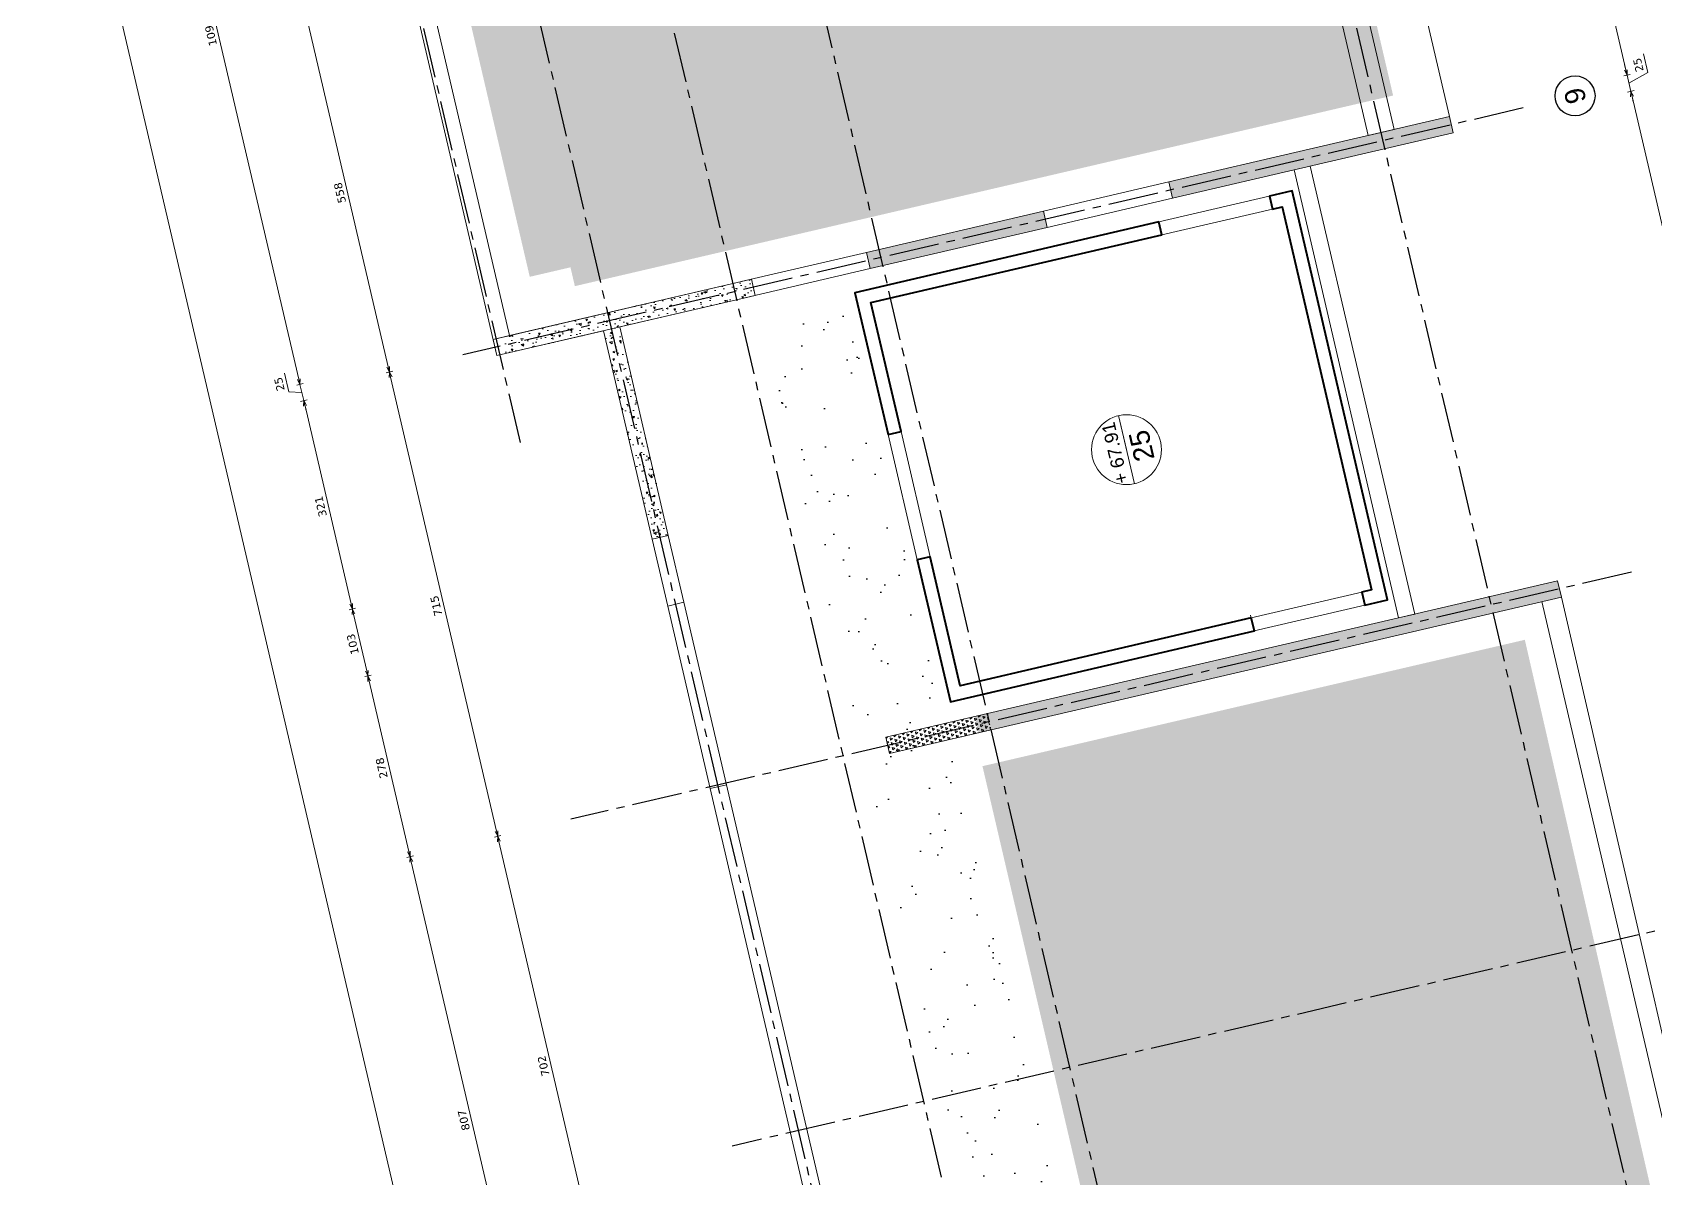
# Model space of a CAD drawing. Header units: metres. Extents: x -49 to 867749, y -579737 to 170817.
# Drawn here: x 596061.15 to 596085.48, y 139701.25 to 139718.45 of the extents above; entities that cross this region are included whole.
import ezdxf
from ezdxf.enums import TextEntityAlignment as Align

# ---------------------------------------------------------------- set-up
doc = ezdxf.new("R2010")
doc.units = ezdxf.units.M
doc.header["$MEASUREMENT"] = 0
doc.header["$PDMODE"] = 3
doc.header["$PDSIZE"] = 0.1
doc.linetypes.add('AXES2', pattern=[1.125, 0.75, -0.125, 0.125, -0.125])
doc.layers.add('00-AXE-0.00', color=14, linetype='AXES2')
doc.layers.add('04-VEGET2-0.15', color=80, linetype='Continuous')
for name, color, linetype, lineweight in [('01-BETON-0.40', 4, 'Continuous', 40), ('ACSP - Bois', 47, 'Continuous', 18), ('ACSP - Béton', 252, 'Continuous', 18), ('ACSP - Cotes', 7, 'Continuous', 18), ('ACSP - Dalle', 250, 'Continuous', 18), ('ACSP - Longrines', 7, 'Continuous', 18)]:
    doc.layers.add(name, color=color, linetype=linetype, lineweight=lineweight)
doc.styles.add('ARIAL', font='arial.ttf')
doc.styles.add('COT', font='verdana.ttf')
doc.styles.get("Standard").update_dxf_attribs({"font": 'arial.ttf'})
doc.dimstyles.new('COT50', dxfattribs={"dimtxt": 0.12, "dimasz": 0.08, "dimexe": 0.05, "dimexo": 0, "dimgap": 0.05, "dimtad": 1, "dimdec": 0, "dimlfac": 100, "dimzin": 0, "dimdsep": 46, "dimtxsty": 'COT', "dimblk": 'OPEN30', "dimcen": 0.04, "dimdle": 0.05, "dimclrd": 256, "dimclre": 256, "dimclrt": 6, "dimadec": 0, "dimazin": 0, "dimtm": 1e-09, "dimtfac": 1, "dimtdec": 0, "dimtmove": 1, "dimatfit": 0, "dimldrblk": 'OPEN30', "dimfxl": 0.05, "dimfxlon": 1, "dimtolj": 1, "dimtzin": 0, "dimlwd": -1, "dimlwe": -1, "dimarcsym": 0})
pattern_1 = [(163.12127, (596202.22875, 139600.27055), (-0.054743143, -0.05126586), [0.0375, -0.0375]), (223.12127, (596202.22875, 139600.27055), (0.017025965, -0.073041882), [0.0375, -0.0375]), (103.12127, (596202.20138, 139600.244915), (-0.071769108, 0.021776023), [0.0375, -0.0375])]
pattern_2 = [(153.12127, (596202.22875, 139600.27055), (-0.0406854, 0.28511173), [0.03, -0.33]), (98.12127, (596202.22875, 139600.27055), (-0.28042215, -0.12235443), [0.024, -0.264]), (203.57267, (596202.22536, 139600.2943), (-0.32110742, 0.16275755), [0.0254961, -0.28045684]), (149.30547, (596202.15084, 139600.2524), (-0.03243194, 0.4307809), [0.045, -0.495]), (199.75687, (596202.14814, 139600.2883), (-0.4643463, 0.2756492), [0.0382441, -0.4206852]), (94.30547, (596202.15084, 139600.2524), (-0.4643465, 0.2756488), [0.036, -0.396]), (124.12127, (596202.16124, 139600.29588), (0.10264065, 0.269089), [0.03, -0.33]), (69.12127, (596202.16124, 139600.29588), (-0.30458135, 0.02893776), [0.024, -0.264]), (174.57267, (596202.1698, 139600.3183), (-0.20194046, 0.29802693), [0.0254961, -0.28045684]), (140.62127, (596202.22875, 139600.27055), (-0.13078521, -0.02549152), [0, -0.2608, 0, -0.268, 0, -0.265]), (110.62127, (596202.22875, 139600.27055), (-0.1775338, 0.06666589), [0, -0.1528, 0, -0.2548, 0, -0.101]), (70.62127, (596202.249, 139600.18368), (-0.039687424, 0.21000221), [0, -0.1, 0, -0.312, 0, -0.414]), (60.62127, (596202.25808, 139600.14472), (-0.09195287, 0.21809403), [0, -0.13, 0, -0.2072, 0, -0.294])]
pattern_3 = [(90, (-14.11878, -2.9), (-0.1767767, 0.1767767), [0.046875, -0.3066784]), (45, (-14.11878, -2.9), (-0.1767767, 0.1767767), [0.046875, -0.203125]), (135, (-14.11878, -2.9), (-0.1767767, -0.1767767), [0.046875, -0.203125])]

# ---------------------------------------------------------------- blocks, each defined once
blk = doc.blocks.new('_Open30')
at = {"color": 0, "linetype": 'ByBlock', "lineweight": -2}
for p, q in [((-1, 0.27), (0, 0)), ((0, 0), (-1, -0.27)), ((0, 0), (-1, 0))]:
    blk.add_line(p, q, dxfattribs=at)
blk = doc.blocks.new('*D1039')
at = {"layer": 'ACSP - Cotes', "transparency": 16777216}
for p, q in [((596086.689, 139710.587), (596086.786, 139710.609)), ((596091.441, 139690.421), (596086.755, 139710.52)), ((596091.41, 139690.331), (596091.507, 139690.354))]:
    blk.add_line(p, q, dxfattribs=at)
at = {"layer": 'Defpoints', "color": 0, "transparency": 16777216}
for p in [(596086.737, 139710.598), (596082.283, 139709.56), (596086.955, 139689.293)]:
    blk.add_point(p, dxfattribs=at)
at = {"layer": 'ACSP - Cotes', "transparency": 16777216, "xscale": 0.08, "yscale": 0.08, "zscale": 0.08}
for p, rotation in [((596086.737, 139710.598), 103.121270232965), ((596091.459, 139690.343), 283.121270232965)]:
    blk.add_blockref('_Open30', p, dxfattribs=dict(at, rotation=rotation))
at = {"layer": 'ACSP - Cotes', "color": 6, "transparency": 16777216, "insert": (596088.988, 139700.445), "char_height": 0.12, "attachment_point": 5, "rotation": 103.1213, "style": 'COT'}
blk.add_mtext('\\A1;2080', dxfattribs=at)
blk = doc.blocks.new('*D1060')
at = {"layer": 'ACSP - Cotes', "transparency": 16777216}
for p, q in [((596086.992, 139710.882), (596086.927, 139711.16)), ((596086.632, 139710.83), (596086.729, 139710.853)), ((596086.662, 139710.919), (596086.644, 139710.997)), ((596086.737, 139710.598), (596086.681, 139710.842)), ((596086.737, 139710.598), (596086.681, 139710.842)), ((596086.709, 139710.72), (596086.992, 139710.882)), ((596086.689, 139710.587), (596086.786, 139710.609)), ((596086.755, 139710.52), (596086.774, 139710.442))]:
    blk.add_line(p, q, dxfattribs=at)
at = {"layer": 'Defpoints', "color": 0, "transparency": 16777216}
for p in [(596086.681, 139710.842), (596082.226, 139709.803), (596082.283, 139709.56)]:
    blk.add_point(p, dxfattribs=at)
at = {"layer": 'ACSP - Cotes', "transparency": 16777216, "xscale": 0.08, "yscale": 0.08, "zscale": 0.08}
for p, rotation in [((596086.681, 139710.842), 283.121270232965), ((596086.737, 139710.598), 103.121270232965)]:
    blk.add_blockref('_Open30', p, dxfattribs=dict(at, rotation=rotation))
at = {"layer": 'ACSP - Cotes', "color": 6, "transparency": 16777216, "insert": (596086.85, 139710.995), "char_height": 0.12, "attachment_point": 5, "rotation": 103.1213, "style": 'COT'}
blk.add_mtext('\\A1;25', dxfattribs=at)
blk = doc.blocks.new('*D1061')
at = {"layer": 'ACSP - Cotes', "transparency": 16777216}
for p, q in [((596085.065, 139717.55), (596085.163, 139717.573)), ((596086.662, 139710.919), (596085.132, 139717.483)), ((596086.632, 139710.83), (596086.729, 139710.853))]:
    blk.add_line(p, q, dxfattribs=at)
at = {"layer": 'Defpoints', "color": 0, "transparency": 16777216}
for p in [(596085.114, 139717.561), (596080.66, 139716.523), (596082.226, 139709.803)]:
    blk.add_point(p, dxfattribs=at)
at = {"layer": 'ACSP - Cotes', "transparency": 16777216, "xscale": 0.08, "yscale": 0.08, "zscale": 0.08}
for p, rotation in [((596085.114, 139717.561), 103.121270232965), ((596086.681, 139710.842), 283.121270232965)]:
    blk.add_blockref('_Open30', p, dxfattribs=dict(at, rotation=rotation))
at = {"layer": 'ACSP - Cotes', "color": 6, "transparency": 16777216, "insert": (596085.788, 139714.176), "char_height": 0.12, "attachment_point": 5, "rotation": 103.1213, "style": 'COT'}
blk.add_mtext('\\A1;690', dxfattribs=at)
blk = doc.blocks.new('*D1062')
at = {"layer": 'ACSP - Cotes', "transparency": 16777216}
for p, q in [((596085.369, 139717.845), (596085.304, 139718.123)), ((596085.039, 139717.883), (596085.021, 139717.961)), ((596085.009, 139717.794), (596085.106, 139717.816)), ((596085.114, 139717.561), (596085.057, 139717.805)), ((596085.114, 139717.561), (596085.057, 139717.805)), ((596085.086, 139717.683), (596085.369, 139717.845)), ((596085.065, 139717.55), (596085.163, 139717.573)), ((596085.132, 139717.483), (596085.15, 139717.406))]:
    blk.add_line(p, q, dxfattribs=at)
at = {"layer": 'Defpoints', "color": 0, "transparency": 16777216}
for p in [(596085.057, 139717.805), (596080.603, 139716.767), (596080.66, 139716.523)]:
    blk.add_point(p, dxfattribs=at)
at = {"layer": 'ACSP - Cotes', "transparency": 16777216, "xscale": 0.08, "yscale": 0.08, "zscale": 0.08}
for p, rotation in [((596085.057, 139717.805), 283.121270232965), ((596085.114, 139717.561), 103.121270232965)]:
    blk.add_blockref('_Open30', p, dxfattribs=dict(at, rotation=rotation))
at = {"layer": 'ACSP - Cotes', "color": 6, "transparency": 16777216, "insert": (596085.227, 139717.959), "char_height": 0.12, "attachment_point": 5, "rotation": 103.1213, "style": 'COT'}
blk.add_mtext('\\A1;25', dxfattribs=at)
blk = doc.blocks.new('*D1063')
at = {"layer": 'ACSP - Cotes', "transparency": 16777216}
for p, q in [((596082.534, 139728.409), (596082.632, 139728.432)), ((596085.039, 139717.883), (596082.601, 139728.342)), ((596085.009, 139717.794), (596085.106, 139717.816))]:
    blk.add_line(p, q, dxfattribs=at)
at = {"layer": 'Defpoints', "color": 0, "transparency": 16777216}
for p in [(596082.583, 139728.42), (596078.128, 139727.382), (596080.603, 139716.767)]:
    blk.add_point(p, dxfattribs=at)
at = {"layer": 'ACSP - Cotes', "transparency": 16777216, "xscale": 0.08, "yscale": 0.08, "zscale": 0.08}
for p, rotation in [((596082.583, 139728.42), 103.121270232965), ((596085.057, 139717.805), 283.121270232965)]:
    blk.add_blockref('_Open30', p, dxfattribs=dict(at, rotation=rotation))
at = {"layer": 'ACSP - Cotes', "color": 6, "transparency": 16777216, "insert": (596083.711, 139723.087), "char_height": 0.12, "attachment_point": 5, "rotation": 103.1213, "style": 'COT'}
blk.add_mtext('\\A1;1090', dxfattribs=at)
blk = doc.blocks.new('*D1042')
at = {"layer": 'ACSP - Cotes', "transparency": 16777216}
for p, q in [((596061.247, 139723.704), (596061.345, 139723.726)), ((596074.891, 139665.391), (596061.314, 139723.637)), ((596074.86, 139665.302), (596074.958, 139665.325))]:
    blk.add_line(p, q, dxfattribs=at)
at = {"layer": 'Defpoints', "color": 0, "transparency": 16777216}
for p in [(596061.15, 139723.681), (596061.296, 139723.715), (596074.763, 139665.279)]:
    blk.add_point(p, dxfattribs=at)
at = {"layer": 'ACSP - Cotes', "transparency": 16777216, "xscale": 0.08, "yscale": 0.08, "zscale": 0.08}
for p, rotation in [((596061.296, 139723.715), 103.1212703830424), ((596074.909, 139665.314), 283.1212703830424)]:
    blk.add_blockref('_Open30', p, dxfattribs=dict(at, rotation=rotation))
at = {"layer": 'ACSP - Cotes', "color": 6, "transparency": 16777216, "insert": (596067.993, 139694.489), "char_height": 0.12, "attachment_point": 5, "rotation": 103.1213, "style": 'COT'}
blk.add_mtext('\\A1;5997', dxfattribs=at)
blk = doc.blocks.new('*D1043')
at = {"layer": 'ACSP - Cotes', "transparency": 16777216}
for p, q in [((596084.991, 139729.238), (596085.088, 139729.261)), ((596098.635, 139670.926), (596085.058, 139729.172)), ((596098.604, 139670.837), (596098.702, 139670.86))]:
    blk.add_line(p, q, dxfattribs=at)
at = {"layer": 'Defpoints', "color": 0, "transparency": 16777216}
for p in [(596084.581, 139729.143), (596085.04, 139729.25), (596098.194, 139670.741)]:
    blk.add_point(p, dxfattribs=at)
at = {"layer": 'ACSP - Cotes', "transparency": 16777216, "xscale": 0.08, "yscale": 0.08, "zscale": 0.08}
for p, rotation in [((596085.04, 139729.25), 103.1212703830424), ((596098.653, 139670.848), 283.1212703830424)]:
    blk.add_blockref('_Open30', p, dxfattribs=dict(at, rotation=rotation))
at = {"layer": 'ACSP - Cotes', "color": 6, "transparency": 16777216, "insert": (596091.737, 139700.023), "char_height": 0.12, "attachment_point": 5, "rotation": 103.1213, "style": 'COT'}
blk.add_mtext('\\A1;5997', dxfattribs=at)
blk = doc.blocks.new('*D1076')
at = {"layer": 'ACSP - Cotes', "transparency": 16777216}
for p, q in [((596066.861, 139706.093), (596066.763, 139706.071)), ((596068.625, 139698.305), (596066.83, 139706.004)), ((596068.692, 139698.239), (596068.594, 139698.216))]:
    blk.add_line(p, q, dxfattribs=at)
at = {"layer": 'Defpoints', "color": 0, "transparency": 16777216}
for p in [(596073.215, 139707.574), (596066.812, 139706.082), (596075.046, 139699.72)]:
    blk.add_point(p, dxfattribs=at)
at = {"layer": 'ACSP - Cotes', "transparency": 16777216, "xscale": 0.08, "yscale": 0.08, "zscale": 0.08}
for p, rotation in [((596066.812, 139706.082), 103.1212704065441), ((596068.643, 139698.227), 283.1212704065441)]:
    blk.add_blockref('_Open30', p, dxfattribs=dict(at, rotation=rotation))
at = {"layer": 'ACSP - Cotes', "color": 6, "transparency": 16777216, "insert": (596067.618, 139702.129), "char_height": 0.12, "attachment_point": 5, "rotation": 103.1213, "style": 'COT'}
blk.add_mtext('\\A1;807', dxfattribs=at)
blk = doc.blocks.new('*D1077')
at = {"layer": 'ACSP - Cotes', "transparency": 16777216}
for p, q in [((596066.229, 139708.806), (596066.131, 139708.783)), ((596066.794, 139706.16), (596066.198, 139708.716)), ((596066.861, 139706.093), (596066.763, 139706.071))]:
    blk.add_line(p, q, dxfattribs=at)
at = {"layer": 'Defpoints', "color": 0, "transparency": 16777216}
for p in [(596072.583, 139710.287), (596066.18, 139708.794), (596073.215, 139707.574)]:
    blk.add_point(p, dxfattribs=at)
at = {"layer": 'ACSP - Cotes', "transparency": 16777216, "xscale": 0.08, "yscale": 0.08, "zscale": 0.08}
for p, rotation in [((596066.18, 139708.794), 103.1212704065441), ((596066.812, 139706.082), 283.1212704065441)]:
    blk.add_blockref('_Open30', p, dxfattribs=dict(at, rotation=rotation))
at = {"layer": 'ACSP - Cotes', "color": 6, "transparency": 16777216, "insert": (596066.386, 139707.412), "char_height": 0.12, "attachment_point": 5, "rotation": 103.1213, "style": 'COT'}
blk.add_mtext('\\A1;278', dxfattribs=at)
blk = doc.blocks.new('*D1078')
at = {"layer": 'ACSP - Cotes', "transparency": 16777216}
for p, q in [((596065.995, 139709.809), (596065.897, 139709.786)), ((596066.162, 139708.872), (596065.964, 139709.719)), ((596066.229, 139708.806), (596066.131, 139708.783))]:
    blk.add_line(p, q, dxfattribs=at)
at = {"layer": 'Defpoints', "color": 0, "transparency": 16777216}
for p in [(596072.349, 139711.29), (596072.583, 139710.287), (596065.946, 139709.797)]:
    blk.add_point(p, dxfattribs=at)
at = {"layer": 'ACSP - Cotes', "transparency": 16777216, "xscale": 0.08, "yscale": 0.08, "zscale": 0.08}
for p, rotation in [((596065.946, 139709.797), 103.1212704065441), ((596066.18, 139708.794), 283.1212704065441)]:
    blk.add_blockref('_Open30', p, dxfattribs=dict(at, rotation=rotation))
at = {"layer": 'ACSP - Cotes', "color": 6, "transparency": 16777216, "insert": (596065.953, 139709.27), "char_height": 0.12, "attachment_point": 5, "rotation": 103.1213, "style": 'COT'}
blk.add_mtext('\\A1;103', dxfattribs=at)
blk = doc.blocks.new('*D1079')
at = {"layer": 'ACSP - Cotes', "transparency": 16777216}
for p, q in [((596065.266, 139712.935), (596065.169, 139712.912)), ((596065.928, 139709.875), (596065.236, 139712.846)), ((596065.995, 139709.809), (596065.897, 139709.786))]:
    blk.add_line(p, q, dxfattribs=at)
at = {"layer": 'Defpoints', "color": 0, "transparency": 16777216}
for p in [(596071.62, 139714.416), (596065.217, 139712.923), (596072.349, 139711.29)]:
    blk.add_point(p, dxfattribs=at)
at = {"layer": 'ACSP - Cotes', "transparency": 16777216, "xscale": 0.08, "yscale": 0.08, "zscale": 0.08}
for p, rotation in [((596065.217, 139712.923), 103.1212704065441), ((596065.946, 139709.797), 283.1212704065441)]:
    blk.add_blockref('_Open30', p, dxfattribs=dict(at, rotation=rotation))
at = {"layer": 'ACSP - Cotes', "color": 6, "transparency": 16777216, "insert": (596065.472, 139711.335), "char_height": 0.12, "attachment_point": 5, "rotation": 103.1213, "style": 'COT'}
blk.add_mtext('\\A1;321', dxfattribs=at)
blk = doc.blocks.new('*D1080')
at = {"layer": 'ACSP - Cotes', "transparency": 16777216}
for p, q in [((596064.994, 139713.057), (596064.929, 139713.335)), ((596065.142, 139713.245), (596065.124, 139713.323)), ((596065.189, 139713.045), (596064.994, 139713.057)), ((596065.209, 139713.178), (596065.112, 139713.156)), ((596065.217, 139712.923), (596065.161, 139713.167)), ((596065.217, 139712.923), (596065.161, 139713.167)), ((596065.266, 139712.935), (596065.169, 139712.912)), ((596065.236, 139712.846), (596065.254, 139712.768))]:
    blk.add_line(p, q, dxfattribs=at)
at = {"layer": 'Defpoints', "color": 0, "transparency": 16777216}
for p in [(596069.966, 139714.287), (596071.62, 139714.416), (596065.161, 139713.167)]:
    blk.add_point(p, dxfattribs=at)
at = {"layer": 'ACSP - Cotes', "transparency": 16777216, "xscale": 0.08, "yscale": 0.08, "zscale": 0.08}
for p, rotation in [((596065.161, 139713.167), 283.1212704065441), ((596065.217, 139712.923), 103.1212704065441)]:
    blk.add_blockref('_Open30', p, dxfattribs=dict(at, rotation=rotation))
at = {"layer": 'ACSP - Cotes', "color": 6, "transparency": 16777216, "insert": (596064.852, 139713.171), "char_height": 0.12, "attachment_point": 5, "rotation": 103.1213, "style": 'COT'}
blk.add_mtext('\\A1;25', dxfattribs=at)
blk = doc.blocks.new('*D1081')
at = {"layer": 'ACSP - Cotes', "transparency": 16777216}
for p, q in [((596062.735, 139723.794), (596062.638, 139723.771)), ((596065.142, 139713.245), (596062.704, 139723.704)), ((596065.209, 139713.178), (596065.112, 139713.156))]:
    blk.add_line(p, q, dxfattribs=at)
at = {"layer": 'Defpoints', "color": 0, "transparency": 16777216}
for p in [(596067.541, 139724.914), (596062.686, 139723.782), (596069.966, 139714.287)]:
    blk.add_point(p, dxfattribs=at)
at = {"layer": 'ACSP - Cotes', "transparency": 16777216, "xscale": 0.08, "yscale": 0.08, "zscale": 0.08}
for p, rotation in [((596062.686, 139723.782), 103.1212704065441), ((596065.161, 139713.167), 283.1212704065441)]:
    blk.add_blockref('_Open30', p, dxfattribs=dict(at, rotation=rotation))
at = {"layer": 'ACSP - Cotes', "color": 6, "transparency": 16777216, "insert": (596063.814, 139718.449), "char_height": 0.12, "attachment_point": 5, "rotation": 103.1213, "style": 'COT'}
blk.add_mtext('\\A1;1090', dxfattribs=at)
blk = doc.blocks.new('*D1052')
at = {"layer": 'ACSP - Cotes', "transparency": 16777216}
for p, q in [((596068.174, 139706.399), (596068.077, 139706.377)), ((596069.702, 139699.624), (596068.144, 139706.31)), ((596069.769, 139699.558), (596069.672, 139699.535))]:
    blk.add_line(p, q, dxfattribs=at)
at = {"layer": 'Defpoints', "color": 0, "transparency": 16777216}
for p in [(596072.192, 139707.336), (596068.125, 139706.388), (596073.787, 139700.494)]:
    blk.add_point(p, dxfattribs=at)
at = {"layer": 'ACSP - Cotes', "transparency": 16777216, "xscale": 0.08, "yscale": 0.08, "zscale": 0.08}
for p, rotation in [((596068.125, 139706.388), 103.1212703818782), ((596069.72, 139699.546), 283.1212703818782)]:
    blk.add_blockref('_Open30', p, dxfattribs=dict(at, rotation=rotation))
at = {"layer": 'ACSP - Cotes', "color": 6, "transparency": 16777216, "insert": (596068.813, 139702.942), "char_height": 0.12, "attachment_point": 5, "rotation": 103.1213, "style": 'COT'}
blk.add_mtext('\\A1;702', dxfattribs=at)
blk = doc.blocks.new('*D1053')
at = {"layer": 'ACSP - Cotes', "transparency": 16777216}
for p, q in [((596066.551, 139713.363), (596066.454, 139713.34)), ((596068.107, 139706.466), (596066.52, 139713.273)), ((596068.174, 139706.399), (596068.077, 139706.377))]:
    blk.add_line(p, q, dxfattribs=at)
at = {"layer": 'Defpoints', "color": 0, "transparency": 16777216}
for p in [(596069.359, 139714.017), (596066.502, 139713.351), (596072.192, 139707.336)]:
    blk.add_point(p, dxfattribs=at)
at = {"layer": 'ACSP - Cotes', "transparency": 16777216, "xscale": 0.08, "yscale": 0.08, "zscale": 0.08}
for p, rotation in [((596066.502, 139713.351), 103.1212703818782), ((596068.125, 139706.388), 283.1212703818782)]:
    blk.add_blockref('_Open30', p, dxfattribs=dict(at, rotation=rotation))
at = {"layer": 'ACSP - Cotes', "color": 6, "transparency": 16777216, "insert": (596067.205, 139709.844), "char_height": 0.12, "attachment_point": 5, "rotation": 103.1213, "style": 'COT'}
blk.add_mtext('\\A1;715', dxfattribs=at)
blk = doc.blocks.new('*D1054')
at = {"layer": 'ACSP - Cotes', "transparency": 16777216}
for p, q in [((596065.285, 139718.792), (596065.188, 139718.769)), ((596066.484, 139713.429), (596065.255, 139718.703)), ((596066.551, 139713.363), (596066.454, 139713.34))]:
    blk.add_line(p, q, dxfattribs=at)
at = {"layer": 'Defpoints', "color": 0, "transparency": 16777216}
for p in [(596068.093, 139719.447), (596065.237, 139718.781), (596069.359, 139714.017)]:
    blk.add_point(p, dxfattribs=at)
at = {"layer": 'ACSP - Cotes', "transparency": 16777216, "xscale": 0.08, "yscale": 0.08, "zscale": 0.08}
for p, rotation in [((596065.237, 139718.781), 103.1212703818782), ((596066.502, 139713.351), 283.1212703818782)]:
    blk.add_blockref('_Open30', p, dxfattribs=dict(at, rotation=rotation))
at = {"layer": 'ACSP - Cotes', "color": 6, "transparency": 16777216, "insert": (596065.76, 139716.04), "char_height": 0.12, "attachment_point": 5, "rotation": 103.1213, "style": 'COT'}
blk.add_mtext('\\A1;558', dxfattribs=at)
blk = doc.blocks.new('*D1090')
at = {"layer": 'ACSP - Cotes', "transparency": 16777216}
for p, q in [((596089.083, 139705.807), (596089.18, 139705.83)), ((596090.294, 139700.832), (596089.15, 139705.74)), ((596090.263, 139700.743), (596090.361, 139700.766))]:
    blk.add_line(p, q, dxfattribs=at)
at = {"layer": 'Defpoints', "color": 0, "transparency": 16777216}
for p in [(596089.131, 139705.818), (596084.534, 139704.747), (596085.72, 139699.684)]:
    blk.add_point(p, dxfattribs=at)
at = {"layer": 'ACSP - Cotes', "transparency": 16777216, "xscale": 0.08, "yscale": 0.08, "zscale": 0.08}
for p, rotation in [((596089.131, 139705.818), 103.1212703973986), ((596090.312, 139700.754), 283.1212703973986)]:
    blk.add_blockref('_Open30', p, dxfattribs=dict(at, rotation=rotation))
at = {"layer": 'ACSP - Cotes', "color": 6, "transparency": 16777216, "insert": (596089.612, 139703.261), "char_height": 0.12, "attachment_point": 5, "rotation": 103.1213, "style": 'COT'}
blk.add_mtext('\\A1;520', dxfattribs=at)
blk = doc.blocks.new('*D1091')
at = {"layer": 'ACSP - Cotes', "transparency": 16777216}
for p, q in [((596087.874, 139710.991), (596087.972, 139711.014)), ((596089.113, 139705.896), (596087.941, 139710.925)), ((596089.083, 139705.807), (596089.18, 139705.83))]:
    blk.add_line(p, q, dxfattribs=at)
at = {"layer": 'Defpoints', "color": 0, "transparency": 16777216}
for p in [(596087.923, 139711.003), (596083.331, 139709.932), (596084.534, 139704.747)]:
    blk.add_point(p, dxfattribs=at)
at = {"layer": 'ACSP - Cotes', "transparency": 16777216, "xscale": 0.08, "yscale": 0.08, "zscale": 0.08}
for p, rotation in [((596087.923, 139711.003), 103.1212703973986), ((596089.131, 139705.818), 283.1212703973986)]:
    blk.add_blockref('_Open30', p, dxfattribs=dict(at, rotation=rotation))
at = {"layer": 'ACSP - Cotes', "color": 6, "transparency": 16777216, "insert": (596088.418, 139708.385), "char_height": 0.12, "attachment_point": 5, "rotation": 103.1213, "style": 'COT'}
blk.add_mtext('\\A1;532', dxfattribs=at)
blk = doc.blocks.new('*D1092')
at = {"layer": 'ACSP - Cotes', "transparency": 16777216}
for p, q in [((596086.251, 139717.955), (596086.349, 139717.977)), ((596087.905, 139711.081), (596086.318, 139717.888)), ((596087.874, 139710.991), (596087.972, 139711.014))]:
    blk.add_line(p, q, dxfattribs=at)
at = {"layer": 'Defpoints', "color": 0, "transparency": 16777216}
for p in [(596086.3, 139717.966), (596081.707, 139716.896), (596083.331, 139709.932)]:
    blk.add_point(p, dxfattribs=at)
at = {"layer": 'ACSP - Cotes', "transparency": 16777216, "xscale": 0.08, "yscale": 0.08, "zscale": 0.08}
for p, rotation in [((596086.3, 139717.966), 103.1212703973986), ((596087.923, 139711.003), 283.1212703973986)]:
    blk.add_blockref('_Open30', p, dxfattribs=dict(at, rotation=rotation))
at = {"layer": 'ACSP - Cotes', "color": 6, "transparency": 16777216, "insert": (596087.003, 139714.459), "char_height": 0.12, "attachment_point": 5, "rotation": 103.1213, "style": 'COT'}
blk.add_mtext('\\A1;715', dxfattribs=at)
blk = doc.blocks.new('*D1093')
at = {"layer": 'ACSP - Cotes', "transparency": 16777216}
for p, q in [((596084.986, 139723.384), (596085.083, 139723.407)), ((596086.282, 139718.044), (596085.052, 139723.318)), ((596086.251, 139717.955), (596086.349, 139717.977))]:
    blk.add_line(p, q, dxfattribs=at)
at = {"layer": 'Defpoints', "color": 0, "transparency": 16777216}
for p in [(596085.034, 139723.396), (596080.442, 139722.325), (596081.707, 139716.896)]:
    blk.add_point(p, dxfattribs=at)
at = {"layer": 'ACSP - Cotes', "transparency": 16777216, "xscale": 0.08, "yscale": 0.08, "zscale": 0.08}
for p, rotation in [((596085.034, 139723.396), 103.1212703973986), ((596086.3, 139717.966), 283.1212703973986)]:
    blk.add_blockref('_Open30', p, dxfattribs=dict(at, rotation=rotation))
at = {"layer": 'ACSP - Cotes', "color": 6, "transparency": 16777216, "insert": (596085.557, 139720.655), "char_height": 0.12, "attachment_point": 5, "rotation": 103.1213, "style": 'COT'}
blk.add_mtext('\\A1;558', dxfattribs=at)
blk = doc.blocks.new('A$C48AD18A6')
at = {"layer": '01-BETON-0.40', "ltscale": 0.5}
for points in [[(31.563, -2.093), (31.563, 2.387), (33.548, 2.387), (33.548, 2.587), (31.363, 2.587), (31.363, -2.093)], [(37.663, -2.093), (37.663, 2.587), (35.478, 2.587), (35.478, 2.387), (37.463, 2.387), (37.463, -2.093)], [(37.463, -3.793), (37.463, -3.943), (31.563, -3.943), (31.563, -3.793), (31.363, -3.793), (31.363, -4.143), (37.663, -4.143), (37.663, -3.793)]]:
    blk.add_lwpolyline(points, close=True, dxfattribs=at)
blk = doc.blocks.new('A$C2D2A546F')
at = {"layer": '04-VEGET2-0.15', "true_color": 0x999999}
h = blk.add_hatch(dxfattribs=at)
h.set_pattern_fill('GRASS', color=253, scale=0.25, angle=-103.1213)
h.set_pattern_definition(pattern_3)
edge = h.paths.add_edge_path()
edge.add_line((35.348, 7.691), (35.348, 10.597))
edge.add_line((35.348, 10.597), (35.638, 10.597))
edge.add_line((35.638, 10.597), (35.638, 11.224))
edge.add_line((35.638, 11.224), (45.248, 11.224))
edge.add_line((45.248, 11.224), (45.248, -2))
edge.add_line((45.248, -2), (35.348, -2))
edge.add_line((35.348, -2), (35.348, 6.891))
h = blk.add_hatch(dxfattribs=at)
h.set_pattern_fill('AR-SAND', color=253, scale=0.5, angle=-103.1213)
h.set_pattern_definition([(37.5, (-20.7188, -0.3561), (-0.031497, 0.963412), [0, -0.76, 0, -0.85, 0, -0.8125]), (7.5, (-20.7188, -0.3561), (0.884888, 1.411073), [0, -0.41, 0, -0.685, 0, -0.2625]), (327.5, (-21.3338, -0.3561), (1.557071, 0.00283), [0, -0.25, 0, -0.9, 0, -1.175]), (317.5, (-21.3338, -0.3561), (1.503063, 0.438838), [0, -0.125, 0, -0.59, 0, -0.675])])
edge = h.paths.add_edge_path()
edge.add_line((-0.35, 6.68), (34.448, 6.68))
edge.add_line((34.448, 6.68), (34.448, 7.974))
edge.add_line((34.448, 7.974), (-0.35, 7.98))
edge.add_line((-0.35, 7.98), (-0.35, 7.791))
h = blk.add_hatch(dxfattribs=at)
h.set_pattern_fill('GRASS', color=253, scale=0.25, angle=-103.1213)
h.set_pattern_definition(pattern_3)
h.paths.add_polyline_path([(7.15, 6.28), (7.15, -2.001), (26.948, -2.07), (26.948, 6.28)])

msp = doc.modelspace()

# ---------------------------------------------------------------- hatches: boundary and pattern name
at = {"layer": 'ACSP - Bois'}
h = msp.add_hatch(dxfattribs=at)
h.set_pattern_fill('TRIANG', color=256, scale=0.2, style=0)
h.set_pattern_definition(pattern_1)
h.paths.add_polyline_path([(596078.243, 139715.96), (596078.187, 139716.203), (596082.394, 139717.184), (596082.451, 139716.941)])
h.paths.add_polyline_path([(596076.307, 139715.765), (596076.364, 139715.522), (596073.712, 139714.904), (596073.655, 139715.147)])
h = msp.add_hatch(dxfattribs=at)
h.set_pattern_fill('TRIANG', color=256, scale=0.2, style=0)
h.set_pattern_definition(pattern_1)
h.paths.add_polyline_path([(596073.943, 139707.873), (596073.971, 139707.751), (596075.497, 139708.106), (596075.468, 139708.228)], flags=17)
h.paths.add_polyline_path([(596073.971, 139707.751), (596073.999, 139707.629), (596075.384, 139707.952), (596075.384, 139707.952), (596075.525, 139707.985), (596075.497, 139708.106)], flags=17)
h.paths.add_polyline_path([(596073.943, 139707.873), (596073.971, 139707.751), (596075.497, 139708.106), (596075.468, 139708.228)], flags=17)
h.paths.add_polyline_path([(596073.971, 139707.751), (596073.999, 139707.629), (596075.384, 139707.952), (596075.384, 139707.952), (596075.525, 139707.985), (596075.497, 139708.106)], flags=17)
h.paths.add_polyline_path([(596075.278, 139708.184), (596075.335, 139707.94), (596084.074, 139709.977), (596084.017, 139710.221)])
h = msp.add_hatch(dxfattribs=at)
h.set_pattern_fill('TRIANG', color=256, scale=0.2, style=0)
h.set_pattern_definition(pattern_1)
h.paths.add_polyline_path([(596073.943, 139707.873), (596073.971, 139707.751), (596075.497, 139708.106), (596075.468, 139708.228)])
h.paths.add_polyline_path([(596073.971, 139707.751), (596073.999, 139707.629), (596075.384, 139707.952), (596075.384, 139707.952), (596075.525, 139707.985), (596075.497, 139708.106)])
at = {"layer": 'ACSP - Béton'}
h = msp.add_hatch(dxfattribs=at)
h.set_pattern_fill('AR-CONC', color=256, scale=0.04, style=0)
h.set_pattern_definition(pattern_2)
edge = h.paths.add_edge_path()
edge.add_line((596068.114, 139713.599), (596070.11, 139714.064))
edge.add_line((596070.11, 139714.064), (596071.987, 139714.502))
edge.add_line((596071.987, 139714.502), (596071.931, 139714.745))
edge.add_line((596071.931, 139714.745), (596068.301, 139713.899))
h = msp.add_hatch(dxfattribs=at)
h.set_pattern_fill('AR-CONC', color=256, scale=0.04, style=0)
h.set_pattern_definition(pattern_2)
h.paths.add_polyline_path([(596069.711, 139713.971), (596070.44, 139710.845), (596070.562, 139710.873), (596069.833, 139713.999)])
h.paths.add_polyline_path([(596069.833, 139713.999), (596070.562, 139710.873), (596070.683, 139710.902), (596069.955, 139714.028)])

# ---------------------------------------------------------------- linework, layer by layer
at = {"layer": '00-AXE-0.00'}
for p, q in [((596092.669, 139668.478), (596078.624, 139728.73)), ((596085.143, 139666.723), (596071.098, 139726.975)), ((596082.952, 139666.213), (596068.907, 139726.465)), ((596078.098, 139678.542), (596067.03, 139726.023)), ((596068.466, 139712.296), (596065.358, 139725.633)), ((596083.499, 139717.313), (596067.601, 139713.608)), ((596085.122, 139710.35), (596069.224, 139706.644)), ((596086.325, 139705.164), (596071.643, 139701.742))]:
    msp.add_line(p, q, dxfattribs=at)
at = {"layer": '00-AXE-0.00', "linetype": 'Continuous'}
msp.add_circle((596084.278, 139717.495), 0.3, dxfattribs=at)
at = {"layer": 'ACSP - Bois'}
for points in [[(596068.114, 139713.599), (596065.526, 139724.7)], [(596068.057, 139713.842), (596068.301, 139713.899), (596065.826, 139724.514)], [(596076.307, 139715.765), (596078.187, 139716.203), (596078.243, 139715.96), (596076.364, 139715.522)], [(596076.307, 139715.765), (596076.364, 139715.522), (596073.712, 139714.904), (596073.655, 139715.147), (596076.307, 139715.765)]]:
    msp.add_lwpolyline(points, dxfattribs=at)
for points in [[(596078.243, 139715.96), (596078.187, 139716.203), (596082.394, 139717.184), (596082.451, 139716.941)], [(596073.943, 139707.873), (596073.999, 139707.629), (596084.074, 139709.977), (596084.017, 139710.221)]]:
    msp.add_lwpolyline(points, close=True, dxfattribs=at)
at = {"layer": 'ACSP - Béton'}
for p, q in [((596079.694, 139715.99), (596078.039, 139715.604)), ((596080.035, 139716.069), (596079.694, 139715.99)), ((596079.74, 139715.795), (596079.694, 139715.99)), ((596079.694, 139715.99), (596079.74, 139715.795)), ((596081.465, 139709.934), (596080.035, 139716.069)), ((596078.084, 139715.409), (596079.74, 139715.795)), ((596079.74, 139715.795), (596079.886, 139715.829)), ((596079.886, 139715.829), (596081.225, 139710.083)), ((596078.039, 139715.604), (596073.481, 139714.542)), ((596078.039, 139715.604), (596078.084, 139715.409)), ((596078.084, 139715.409), (596078.039, 139715.604)), ((596073.721, 139714.392), (596078.084, 139715.409)), ((596073.481, 139714.542), (596073.977, 139712.414)), ((596074.172, 139712.459), (596073.721, 139714.392)), ((596073.977, 139712.414), (596074.172, 139712.459)), ((596073.977, 139712.414), (596074.172, 139712.459)), ((596074.415, 139710.534), (596073.977, 139712.414)), ((596074.172, 139712.459), (596074.61, 139710.58)), ((596074.61, 139710.58), (596074.415, 139710.534)), ((596074.61, 139710.58), (596074.415, 139710.534)), ((596075.061, 139708.646), (596074.61, 139710.58)), ((596074.415, 139710.534), (596074.911, 139708.406)), ((596079.424, 139709.663), (596081.079, 139710.049)), ((596081.125, 139709.855), (596079.469, 139709.469)), ((596081.225, 139710.083), (596081.079, 139710.049)), ((596081.079, 139710.049), (596081.125, 139709.855)), ((596081.125, 139709.855), (596081.465, 139709.934)), ((596079.424, 139709.663), (596075.061, 139708.646)), ((596079.469, 139709.469), (596079.414, 139709.705)), ((596079.469, 139709.469), (596079.424, 139709.663)), ((596074.911, 139708.406), (596079.469, 139709.469))]:
    msp.add_line(p, q, dxfattribs=at)
for points in [[(596078.897, 139727.561), (596078.702, 139727.516), (596081.177, 139716.9), (596081.566, 139716.991), (596079.092, 139727.606)], [(596081.631, 139709.665), (596081.874, 139709.721), (596080.308, 139716.441)], [(596071.776, 139714.709), (596073.655, 139715.147), (596073.712, 139714.904), (596071.832, 139714.465)], [(596069.711, 139713.971), (596068.114, 139713.599), (596068.057, 139713.842), (596071.931, 139714.745), (596071.987, 139714.502), (596069.955, 139714.028), (596070.683, 139710.902), (596070.44, 139710.845), (596069.711, 139713.971)], [(596068.114, 139713.599), (596070.11, 139714.064), (596070.11, 139714.064), (596071.987, 139714.502), (596071.931, 139714.745), (596068.301, 139713.899), (596068.301, 139713.899)], [(596068.114, 139713.599), (596068.059, 139713.836)], [(596070.674, 139709.842), (596070.44, 139710.845), (596070.683, 139710.902), (596070.917, 139709.898)], [(596070.674, 139709.842), (596070.674, 139709.842), (596070.917, 139709.898), (596071.555, 139707.162), (596071.312, 139707.105), (596070.674, 139709.842)], [(596088.747, 139689.711), (596088.504, 139689.654), (596083.782, 139709.909)], [(596073.137, 139699.275), (596071.312, 139707.105), (596071.555, 139707.162), (596073.38, 139699.332)]]:
    msp.add_lwpolyline(points, dxfattribs=at)
at = {"layer": 'ACSP - Cotes'}
msp.add_lwpolyline([(596077.553, 139712.188), (596077.434, 139712.698), (596077.672, 139711.677)], dxfattribs=at)
msp.add_circle((596077.553, 139712.188), 0.524, dxfattribs=at)
at = {"layer": 'ACSP - Dalle'}
for points in [[(596082.394, 139717.184), (596079.919, 139727.799)], [(596081.631, 139709.664), (596080.065, 139716.384)], [(596084.074, 139709.977), (596088.803, 139689.467)]]:
    msp.add_lwpolyline(points, dxfattribs=at)
at = {"layer": 'ACSP - Longrines'}
msp.add_line((596079.451, 139709.545), (596079.424, 139709.663), dxfattribs=at)

# ---------------------------------------------------------------- block references
at = {"layer": 'ACSP - Béton', "rotation": 103.1212703798635}
for name, p in [('A$C2D2A546F', (596087.627, 139682.621)), ('A$C48AD18A6', (596084.551, 139678.45))]:
    msp.add_blockref(name, p, dxfattribs=at)

# ---------------------------------------------------------------- texts
at = {"layer": '00-AXE-0.00'}
msp.add_text('9', height=0.3, rotation=103.1213, dxfattribs=at).set_placement((596084.278, 139717.495), align=Align.MIDDLE_CENTER)
at = {"layer": 'ACSP - Cotes', "rotation": 103.1213, "style": 'ARIAL'}
for s, insert, char_height, width, attachment_point in [('+ 67.91', (596077.586, 139711.702), 0.2, 1.027, 7), ('25', (596077.685, 139711.984), 0.3, 0.50644, 1)]:
    msp.add_mtext(s, dxfattribs=dict(at, insert=insert, char_height=char_height, width=width, attachment_point=attachment_point))

# ---------------------------------------------------------------- dimensions: what is measured, and where the dimension line sits
at = {"layer": 'ACSP - Cotes'}
for p1, p2, distance, picture, middle in [((596098.194, 139670.741), (596084.581, 139729.143), -0.471, '*D1043', (596091.737, 139700.023)), ((596074.763, 139665.279), (596061.15, 139723.681), -0.15, '*D1042', (596067.993, 139694.489))]:
    dim = msp.add_aligned_dim(p1=p1, p2=p2, distance=distance, dimstyle='COT50', dxfattribs=at)
    dim.commit()
    dim.dimension.update_dxf_attribs({"geometry": picture, "text_midpoint": middle})
for base, p1, p2, angle, picture, middle in [((596082.583, 139728.42), (596080.603, 139716.767), (596078.128, 139727.382), 283.1213, '*D1063', (596083.711, 139723.087)), ((596062.686, 139723.782), (596069.966, 139714.287), (596067.541, 139724.914), 283.1213, '*D1081', (596063.814, 139718.449)), ((596085.03421, 139723.39557), (596081.70747, 139716.89566), (596080.44188, 139722.32511), 283.12127, '*D1093', (596085.55722, 139720.65526)), ((596065.237, 139718.781), (596069.359, 139714.017), (596068.093, 139719.447), 283.1213, '*D1054', (596065.76, 139716.04)), ((596085.057, 139717.805), (596080.66, 139716.523), (596080.603, 139716.767), 283.1213, '*D1062', (596085.248, 139717.869)), ((596086.3, 139717.966), (596083.331, 139709.932), (596081.707, 139716.896), 283.1213, '*D1092', (596087.003, 139714.459)), ((596085.114, 139717.561), (596082.226, 139709.803), (596080.66, 139716.523), 283.1213, '*D1061', (596085.788, 139714.176)), ((596065.161, 139713.167), (596071.62, 139714.416), (596069.966, 139714.287), 283.1213, '*D1080', (596064.873, 139713.081)), ((596065.217, 139712.923), (596072.349, 139711.29), (596071.62, 139714.416), 283.1213, '*D1079', (596065.472, 139711.335)), ((596066.502, 139713.351), (596072.192, 139707.336), (596069.359, 139714.017), 283.1213, '*D1053', (596067.205, 139709.844)), ((596065.946, 139709.797), (596072.583, 139710.287), (596072.349, 139711.29), 283.1213, '*D1078', (596065.953, 139709.27)), ((596086.681, 139710.842), (596082.283, 139709.56), (596082.226, 139709.803), 283.1213, '*D1060', (596086.871, 139710.905)), ((596087.923, 139711.003), (596084.534, 139704.747), (596083.331, 139709.932), 283.1213, '*D1091', (596088.418, 139708.385)), ((596086.737, 139710.598), (596086.955, 139689.293), (596082.283, 139709.56), 283.1213, '*D1039', (596088.988, 139700.445)), ((596066.1799, 139708.7942), (596073.2148, 139707.5744), (596072.5826, 139710.2866), 283.1213, '*D1077', (596066.3863, 139707.4125)), ((596066.8122, 139706.0819), (596075.0457, 139699.7199), (596073.2148, 139707.5744), 283.1213, '*D1076', (596067.6178, 139702.1291)), ((596068.1254512, 139706.3880297), (596073.7870058, 139700.4944033), (596072.1922404, 139707.3359928), 283.1212704, '*D1052', (596068.8132727, 139702.9416964)), ((596089.131, 139705.818), (596085.72, 139699.684), (596084.534, 139704.747), 283.1213, '*D1090', (596089.612, 139703.261))]:
    dim = msp.add_linear_dim(base=base, p1=p1, p2=p2, angle=angle, dimstyle='COT50', dxfattribs=at)
    dim.commit()
    dim.dimension.update_dxf_attribs({"geometry": picture, "text_midpoint": middle})

doc.saveas('drawing.dxf')
